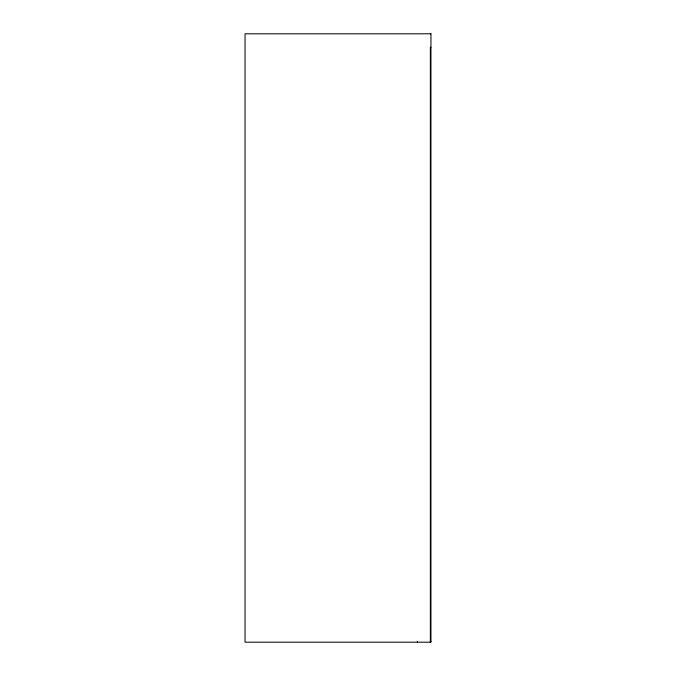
<?xml version="1.0" encoding="UTF-8"?>
<svg xmlns="http://www.w3.org/2000/svg" width="676" height="676" viewBox="0 0 676 676"><rect width="100%" height="100%" fill="white"/><g stroke="black" fill="none" stroke-linecap="round" stroke-linejoin="round"><path stroke-width="1.01" d="M430.95 47.32L430.35 47.32L430.35 642.2M430.35 641.524L430.95 641.524M417.43 641.524L417.43 642.2M430.95 33.8L245.05 33.8L245.05 642.2L430.95 642.2L430.95 33.8"/></g></svg>
